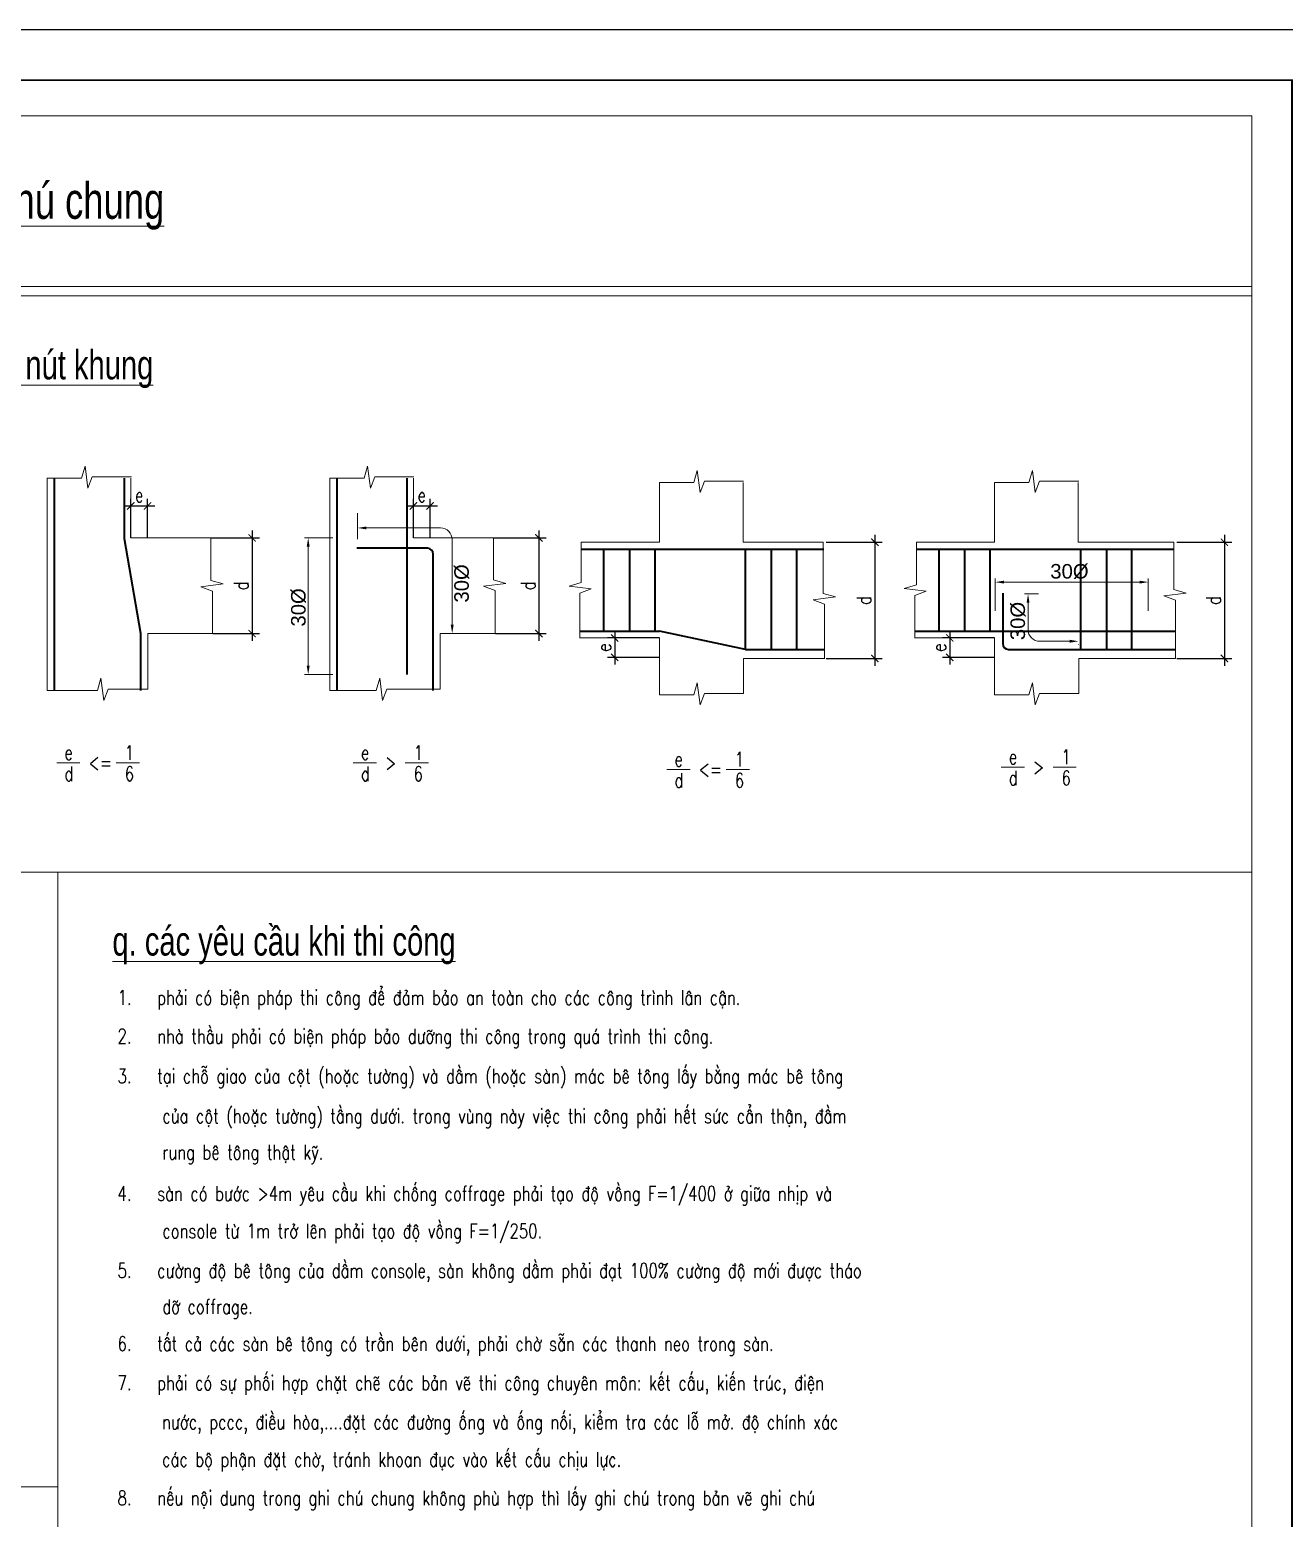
# Model space of a CAD drawing. Extents: x -1855204 to -1466800, y -1308584 to -996495.
# Drawn here: x -1622489 to -1605207, y -1038161 to -1017655 of the extents above; entities that cross this region are included whole.
import ezdxf
from ezdxf.enums import TextEntityAlignment as Align

# ---------------------------------------------------------------- set-up
doc = ezdxf.new("R2010")
doc.units = 0
doc.header["$LTSCALE"] = 150
doc.header["$PDMODE"] = 35
doc.layers.get('Defpoints').update_dxf_attribs({"lineweight": 18})
for name, color, linetype, lineweight in [('05.Text', 253, 'Continuous', 18), ('11.Khung bo', 32, 'Continuous', 50), ('12.Khung', 36, 'Continuous', 25), ('LS-DIM', 251, 'Continuous', 13), ('LS-TEXT', 60, 'Continuous', 20), ('LS-THAY', 7, 'Continuous', 20), ('LS-THEP', 3, 'Continuous', 35)]:
    doc.layers.add(name, color=color, linetype=linetype, lineweight=lineweight)
doc.layers.add('DIM', color=1, linetype='Continuous')
doc.styles.add('KCVN-LEADER', font='vnromadi.shx', dxfattribs={"width": 0.7, "height": 4})
doc.styles.add('TRAC', font='')
doc.styles.add('vnsimpli', font='vnsimli.shx', dxfattribs={"width": 0.75})
doc.styles.get('TRAC').set_extended_font_data('VNI-Helve')
doc.dimstyles.new('D100(200)', dxfattribs={"dimtxt": 200, "dimasz": 100, "dimexe": 100, "dimexo": 0, "dimgap": 50, "dimtad": 1, "dimdec": 0, "dimdsep": 46, "dimtxsty": 'vnsimpli', "dimblk": 'ARCHTICK', "dimcen": 1, "dimdle": 100, "dimclrd": 256, "dimclre": 256, "dimclrt": 60, "dimadec": 0, "dimazin": 0, "dimtfac": 1, "dimtdec": 0, "dimtmove": 0, "dimatfit": 3, "dimfxl": 1, "dimarcsym": 0})

# ---------------------------------------------------------------- blocks, each defined once
blk = doc.blocks.new('_ArchTick')
at = {"layer": 'DIM', "color": 0, "const_width": 0.15}
blk.add_lwpolyline([(-0.5, -0.5), (0.5, 0.5)], dxfattribs=at)
blk = doc.blocks.new('*D46')
at = {"layer": 'Defpoints', "color": 0, "transparency": 16777216}
for p in [(-1611518, -1024715), (-1611518, -1026316), (-1610847, -1026316)]:
    blk.add_point(p, dxfattribs=at)
at = {"layer": 'LS-DIM', "lineweight": -2, "transparency": 16777216}
for p, q in [((-1610847, -1024615), (-1610847, -1026416)), ((-1611518, -1024715), (-1610747, -1024715)), ((-1611518, -1026316), (-1610747, -1026316))]:
    blk.add_line(p, q, dxfattribs=at)
at = {"layer": 'LS-DIM', "lineweight": -2, "transparency": 16777216, "xscale": 100, "yscale": 100, "zscale": 100}
for p, rotation in [((-1610847, -1024715), 90), ((-1610847, -1026316), 270)]:
    blk.add_blockref('_ArchTick', p, dxfattribs=dict(at, rotation=rotation))
at = {"layer": 'LS-DIM', "color": 60, "transparency": 16777216, "insert": (-1610997, -1025515), "char_height": 200, "attachment_point": 5, "rotation": 90, "style": 'vnsimpli'}
blk.add_mtext('d', dxfattribs=at)
blk = doc.blocks.new('*D47')
at = {"layer": 'Defpoints', "color": 0, "transparency": 16777216}
for p in [(-1606687, -1024715), (-1606687, -1026316), (-1606031, -1026316)]:
    blk.add_point(p, dxfattribs=at)
at = {"layer": 'LS-DIM', "lineweight": -2, "transparency": 16777216}
for p, q in [((-1606031, -1024615), (-1606031, -1026416)), ((-1606687, -1024715), (-1605931, -1024715)), ((-1606687, -1026316), (-1605931, -1026316))]:
    blk.add_line(p, q, dxfattribs=at)
at = {"layer": 'LS-DIM', "lineweight": -2, "transparency": 16777216, "xscale": 100, "yscale": 100, "zscale": 100}
for p, rotation in [((-1606031, -1024715), 90), ((-1606031, -1026316), 270)]:
    blk.add_blockref('_ArchTick', p, dxfattribs=dict(at, rotation=rotation))
at = {"layer": 'LS-DIM', "color": 60, "transparency": 16777216, "insert": (-1606181, -1025515), "char_height": 200, "attachment_point": 5, "rotation": 90, "style": 'vnsimpli'}
blk.add_mtext('d', dxfattribs=at)
blk = doc.blocks.new('*D48')
at = {"layer": 'Defpoints', "color": 0, "transparency": 16777216}
for p in [(-1609197, -1026033), (-1609815, -1026301), (-1609197, -1026301)]:
    blk.add_point(p, dxfattribs=at)
at = {"layer": 'LS-DIM', "lineweight": -2, "transparency": 16777216}
for p, q in [((-1609197, -1026033), (-1609915, -1026033)), ((-1609815, -1025933), (-1609815, -1026401)), ((-1609197, -1026301), (-1609915, -1026301))]:
    blk.add_line(p, q, dxfattribs=at)
at = {"layer": 'LS-DIM', "lineweight": -2, "transparency": 16777216, "xscale": 100, "yscale": 100, "zscale": 100}
for p, rotation in [((-1609815, -1026033), 90), ((-1609815, -1026301), 270)]:
    blk.add_blockref('_ArchTick', p, dxfattribs=dict(at, rotation=rotation))
at = {"layer": 'LS-DIM', "color": 60, "transparency": 16777216, "insert": (-1609965, -1026167), "char_height": 200, "attachment_point": 5, "rotation": 90, "style": 'vnsimpli'}
blk.add_mtext('e', dxfattribs=at)
blk = doc.blocks.new('*D49')
at = {"layer": 'Defpoints', "color": 0, "transparency": 16777216}
for p in [(-1613813, -1026033), (-1614431, -1026301), (-1613813, -1026301)]:
    blk.add_point(p, dxfattribs=at)
at = {"layer": 'LS-DIM', "lineweight": -2, "transparency": 16777216}
for p, q in [((-1613813, -1026033), (-1614531, -1026033)), ((-1614431, -1025933), (-1614431, -1026401)), ((-1613813, -1026301), (-1614531, -1026301))]:
    blk.add_line(p, q, dxfattribs=at)
at = {"layer": 'LS-DIM', "lineweight": -2, "transparency": 16777216, "xscale": 100, "yscale": 100, "zscale": 100}
for p, rotation in [((-1614431, -1026033), 90), ((-1614431, -1026301), 270)]:
    blk.add_blockref('_ArchTick', p, dxfattribs=dict(at, rotation=rotation))
at = {"layer": 'LS-DIM', "color": 60, "transparency": 16777216, "insert": (-1614581, -1026167), "char_height": 200, "attachment_point": 5, "rotation": 90, "style": 'vnsimpli'}
blk.add_mtext('e', dxfattribs=at)
blk = doc.blocks.new('*D50')
at = {"layer": 'Defpoints', "color": 0, "transparency": 16777216}
for p in [(-1619992, -1024655), (-1619969, -1025973), (-1619426, -1025973)]:
    blk.add_point(p, dxfattribs=at)
at = {"layer": 'LS-DIM', "lineweight": -2, "transparency": 16777216}
for p, q in [((-1619992, -1024655), (-1619326, -1024655)), ((-1619426, -1024555), (-1619426, -1026073)), ((-1619969, -1025973), (-1619326, -1025973))]:
    blk.add_line(p, q, dxfattribs=at)
at = {"layer": 'LS-DIM', "lineweight": -2, "transparency": 16777216, "xscale": 100, "yscale": 100, "zscale": 100}
for p, rotation in [((-1619426, -1024655), 90), ((-1619426, -1025973), 270)]:
    blk.add_blockref('_ArchTick', p, dxfattribs=dict(at, rotation=rotation))
at = {"layer": 'LS-DIM', "color": 60, "transparency": 16777216, "insert": (-1619576, -1025314), "char_height": 200, "attachment_point": 5, "rotation": 90, "style": 'vnsimpli'}
blk.add_mtext('d', dxfattribs=at)
blk = doc.blocks.new('*D51')
at = {"layer": 'Defpoints', "color": 0, "transparency": 16777216}
for p in [(-1620867, -1024215), (-1621097, -1024655), (-1620867, -1024655)]:
    blk.add_point(p, dxfattribs=at)
at = {"layer": 'LS-DIM', "lineweight": -2, "transparency": 16777216}
for p, q in [((-1621197, -1024215), (-1620767, -1024215)), ((-1621097, -1024655), (-1621097, -1024115)), ((-1620867, -1024655), (-1620867, -1024115))]:
    blk.add_line(p, q, dxfattribs=at)
at = {"layer": 'LS-DIM', "lineweight": -2, "transparency": 16777216, "xscale": 100, "yscale": 100, "zscale": 100, "rotation": 180}
blk.add_blockref('_ArchTick', (-1621097, -1024215), dxfattribs=at)
at = {"layer": 'LS-DIM', "lineweight": -2, "transparency": 16777216, "xscale": 100, "yscale": 100, "zscale": 100}
blk.add_blockref('_ArchTick', (-1620867, -1024215), dxfattribs=at)
at = {"layer": 'LS-DIM', "color": 60, "transparency": 16777216, "insert": (-1620982, -1024065), "char_height": 200, "attachment_point": 5, "style": 'vnsimpli'}
blk.add_mtext('e', dxfattribs=at)
blk = doc.blocks.new('*D52')
at = {"layer": 'Defpoints', "color": 0, "transparency": 16777216}
for p in [(-1616974, -1024215), (-1617204, -1024655), (-1616974, -1024655)]:
    blk.add_point(p, dxfattribs=at)
at = {"layer": 'LS-DIM', "lineweight": -2, "transparency": 16777216}
for p, q in [((-1617304, -1024215), (-1616874, -1024215)), ((-1617204, -1024655), (-1617204, -1024115)), ((-1616974, -1024655), (-1616974, -1024115))]:
    blk.add_line(p, q, dxfattribs=at)
at = {"layer": 'LS-DIM', "lineweight": -2, "transparency": 16777216, "xscale": 100, "yscale": 100, "zscale": 100, "rotation": 180}
blk.add_blockref('_ArchTick', (-1617204, -1024215), dxfattribs=at)
at = {"layer": 'LS-DIM', "lineweight": -2, "transparency": 16777216, "xscale": 100, "yscale": 100, "zscale": 100}
blk.add_blockref('_ArchTick', (-1616974, -1024215), dxfattribs=at)
at = {"layer": 'LS-DIM', "color": 60, "transparency": 16777216, "insert": (-1617089, -1024065), "char_height": 200, "attachment_point": 5, "style": 'vnsimpli'}
blk.add_mtext('e', dxfattribs=at)
blk = doc.blocks.new('*D53')
at = {"layer": 'Defpoints', "color": 0, "transparency": 16777216}
for p in [(-1616098, -1024655), (-1616075, -1025973), (-1615474, -1025973)]:
    blk.add_point(p, dxfattribs=at)
at = {"layer": 'LS-DIM', "lineweight": -2, "transparency": 16777216}
for p, q in [((-1616098, -1024655), (-1615374, -1024655)), ((-1615474, -1024555), (-1615474, -1026073)), ((-1616075, -1025973), (-1615374, -1025973))]:
    blk.add_line(p, q, dxfattribs=at)
at = {"layer": 'LS-DIM', "lineweight": -2, "transparency": 16777216, "xscale": 100, "yscale": 100, "zscale": 100}
for p, rotation in [((-1615474, -1024655), 90), ((-1615474, -1025973), 270)]:
    blk.add_blockref('_ArchTick', p, dxfattribs=dict(at, rotation=rotation))
at = {"layer": 'LS-DIM', "color": 60, "transparency": 16777216, "insert": (-1615624, -1025314), "char_height": 200, "attachment_point": 5, "rotation": 90, "style": 'vnsimpli'}
blk.add_mtext('d', dxfattribs=at)
blk = doc.blocks.new('100')
at = {"layer": '11.Khung bo', "const_width": 26.7}
blk.add_lwpolyline([(1860913, -945240), (1860913, -916940), (1896063, -916940), (1896063, -945240)], close=True, dxfattribs=at)
at = {"layer": '12.Khung', "color": 1}
blk.add_lwpolyline([(1901579, -945940), (1901579, -916240), (1859580, -916240), (1859580, -945940)], close=True, dxfattribs=at)

msp = doc.modelspace()

# ---------------------------------------------------------------- linework, layer by layer
at = {"layer": 'LS-DIM'}
for p, q in [((-1617972.7, -1024672), (-1617972.7, -1024312.8)), ((-1618313.7, -1024654.7), (-1618703.7, -1024654.7)), ((-1617851.9, -1024517.7), (-1616830.7, -1024517.7)), ((-1616669.6, -1025850.2), (-1616669.6, -1024678.8)), ((-1618653.4, -1024775.5), (-1618653.4, -1026415.4)), ((-1609188.1, -1025659.2), (-1609188.1, -1025214)), ((-1609067.2, -1025264.4), (-1607200.9, -1025264.4)), ((-1607080.1, -1025659.2), (-1607080.1, -1025214)), ((-1608593.3, -1025427.9), (-1608786.6, -1025427.9)), ((-1608736.3, -1025548.7), (-1608736.3, -1025918)), ((-1616812.5, -1025973.1), (-1616619.2, -1025973.1)), ((-1608162.9, -1026079.1), (-1608575.2, -1026079.1)), ((-1618313.7, -1026536.2), (-1618703.7, -1026536.2))]:
    msp.add_line(p, q, dxfattribs=at)
for points in [[(-1622247.3, -1023833.5), (-1621777, -1023833.5), (-1621727.8, -1023666.3), (-1621688.4, -1023971.2), (-1621629.3, -1023813.9), (-1621089, -1023813.9)], [(-1618354.4, -1023833.5), (-1617884.1, -1023833.5), (-1617834.8, -1023666.3), (-1617795.5, -1023971.2), (-1617736.4, -1023813.9), (-1617196.1, -1023813.9)], [(-1613813.2, -1023893.5), (-1613342.9, -1023893.5), (-1613293.6, -1023726.3), (-1613254.2, -1024031.2), (-1613195.2, -1023873.9), (-1612654.9, -1023873.9)], [(-1609196.7, -1023893.5), (-1608726.4, -1023893.5), (-1608677.1, -1023726.3), (-1608637.7, -1024031.2), (-1608578.7, -1023873.9), (-1608038.4, -1023873.9)], [(-1619992.4, -1024654.7), (-1619992.4, -1025240.8), (-1619825.2, -1025290), (-1620130.1, -1025329.4), (-1619972.7, -1025388.5), (-1619972.7, -1025973.1)], [(-1616098.5, -1024654.7), (-1616098.5, -1025233.1), (-1615931.2, -1025282.3), (-1616236.2, -1025321.7), (-1616078.8, -1025380.8), (-1616078.8, -1025973.1)], [(-1614892, -1024714.7), (-1614892, -1025269.7), (-1615059.2, -1025319), (-1614754.2, -1025358.3), (-1614911.6, -1025417.4), (-1614911.6, -1026033.1)], [(-1611558.3, -1024714.7), (-1611558.3, -1025419.2), (-1611391, -1025468.5), (-1611696, -1025507.8), (-1611538.6, -1025566.9), (-1611538.6, -1026316.1)], [(-1610275.5, -1024714.7), (-1610275.5, -1025301.4), (-1610442.7, -1025350.6), (-1610137.8, -1025390), (-1610295.2, -1025449.1), (-1610295.2, -1026033.1)], [(-1606726.7, -1024714.7), (-1606726.7, -1025366.4), (-1606559.5, -1025415.6), (-1606864.4, -1025455), (-1606707, -1025514.1), (-1606707, -1026316.1)], [(-1622247.3, -1026756.9), (-1621557.8, -1026756.9), (-1621508.6, -1026589.6), (-1621469.2, -1026894.6), (-1621410.1, -1026737.2), (-1620863.1, -1026737.2)], [(-1618354.4, -1026756.9), (-1617716.4, -1026756.9), (-1617667.2, -1026589.6), (-1617627.8, -1026894.6), (-1617568.7, -1026737.2), (-1616834.2, -1026737.2)], [(-1613813.2, -1026816.9), (-1613342.9, -1026816.9), (-1613293.6, -1026649.6), (-1613254.2, -1026954.6), (-1613195.2, -1026797.2), (-1612654.9, -1026797.2)], [(-1609196.7, -1026816.9), (-1608726.4, -1026816.9), (-1608677.1, -1026649.6), (-1608637.7, -1026954.6), (-1608578.7, -1026797.2), (-1608038.4, -1026797.2)]]:
    msp.add_lwpolyline(points, dxfattribs=at)
for centre, start, end in [((-1616830.7, -1024678.8), 0, 90), ((-1608575.2, -1025918), 180, 270)]:
    msp.add_arc(centre, 161.1, start, end, dxfattribs=at)
for points in [[(-1618673.5, -1024775.5), (-1618633.2, -1024775.5), (-1618653.4, -1024654.7)], [(-1617851.9, -1024497.6), (-1617851.9, -1024537.8), (-1617972.7, -1024517.7)], [(-1609067.2, -1025244.3), (-1609067.2, -1025284.5), (-1609188.1, -1025264.4)], [(-1607200.9, -1025244.3), (-1607200.9, -1025284.5), (-1607080.1, -1025264.4)], [(-1608756.4, -1025548.7), (-1608716.1, -1025548.7), (-1608736.3, -1025427.9)], [(-1616649.4, -1025850.2), (-1616689.7, -1025850.2), (-1616669.6, -1025973.1)], [(-1608162.9, -1026099.2), (-1608162.9, -1026059), (-1608042.1, -1026079.1)], [(-1618673.5, -1026415.4), (-1618633.2, -1026415.4), (-1618653.4, -1026536.2)]]:
    msp.add_solid(points, dxfattribs=at)
at = {"layer": 'LS-TEXT'}
for p, q in [((-1622118, -1027754.2), (-1621797.8, -1027754.2)), ((-1621297.8, -1027754.2), (-1620977.7, -1027754.2)), ((-1618033.3, -1027754.2), (-1617713.1, -1027754.2)), ((-1617318.4, -1027754.2), (-1616998.2, -1027754.2)), ((-1613713.5, -1027845.9), (-1613393.3, -1027845.9)), ((-1612893.3, -1027845.9), (-1612573.1, -1027845.9)), ((-1609107.5, -1027812.5), (-1608787.3, -1027812.5)), ((-1608392.6, -1027812.5), (-1608072.4, -1027812.5))]:
    msp.add_line(p, q, dxfattribs=at)
at = {"layer": 'LS-THAY'}
for p, q in [((-1638545.3, -1021191.2), (-1605655.8, -1021191.2)), ((-1638545.3, -1021321.3), (-1605655.8, -1021321.3)), ((-1622247.3, -1026756.9), (-1622247.3, -1023833.5)), ((-1621096.9, -1024654.7), (-1621096.9, -1023831.4)), ((-1618354.4, -1026756.9), (-1618354.4, -1023833.5)), ((-1617204, -1024654.7), (-1617204, -1023831.4)), ((-1613813.2, -1024714.7), (-1613813.2, -1023893.5)), ((-1612662.8, -1024714.7), (-1612662.8, -1023891.4)), ((-1609196.7, -1024714.7), (-1609196.7, -1023893.5)), ((-1608046.3, -1024714.7), (-1608046.3, -1023891.4)), ((-1621096.9, -1024654.7), (-1619992.4, -1024654.7)), ((-1617204, -1024654.7), (-1616098.5, -1024654.7)), ((-1613813.2, -1024714.7), (-1614892, -1024714.7)), ((-1612662.8, -1024714.7), (-1611558.3, -1024714.7)), ((-1609196.7, -1024714.7), (-1610275.5, -1024714.7)), ((-1608046.3, -1024714.7), (-1606726.7, -1024714.7)), ((-1620863.1, -1025973.1), (-1619968.8, -1025973.1)), ((-1620863.1, -1026737.2), (-1620863.1, -1025973.1)), ((-1616834.2, -1025973.1), (-1616074.9, -1025973.1)), ((-1616834.2, -1026737.2), (-1616834.2, -1025973.1)), ((-1613813.2, -1026033.1), (-1614915.6, -1026033.1)), ((-1613813.2, -1026816.9), (-1613813.2, -1026033.1)), ((-1609196.7, -1026033.1), (-1610299.1, -1026033.1)), ((-1609196.7, -1026816.9), (-1609196.7, -1026033.1)), ((-1612654.9, -1026316.1), (-1611534.7, -1026316.1)), ((-1612654.9, -1026797.2), (-1612654.9, -1026316.1)), ((-1608042.1, -1026125.1), (-1608042.1, -1026129.4)), ((-1608038.4, -1026316.1), (-1606707, -1026316.1)), ((-1608038.4, -1026797.2), (-1608038.4, -1026316.1)), ((-1638545.3, -1029259.5), (-1605655.8, -1029259.5)), ((-1622100.6, -1029259.5), (-1622100.6, -1046205.7)), ((-1638545.3, -1037730), (-1622100.6, -1037730))]:
    msp.add_line(p, q, dxfattribs=at)
msp.add_lwpolyline([(-1638545.3, -1018838.5), (-1605655.8, -1018838.5), (-1605655.8, -1046205.7), (-1638545.3, -1046205.7)], close=True, dxfattribs=at)
at = {"layer": 'LS-THEP'}
for p, q in [((-1622146.8, -1026756.9), (-1622146.8, -1023833.5)), ((-1621184.9, -1024668.9), (-1621184.9, -1023833.5)), ((-1618253.9, -1026756.9), (-1618253.9, -1023833.5)), ((-1617292, -1026536.2), (-1617292, -1023833.5)), ((-1620959, -1025972.5), (-1621184.9, -1024668.9)), ((-1617010.6, -1024798.4), (-1617983.1, -1024798.4)), ((-1616930, -1026756.9), (-1616930, -1024878.9)), ((-1611551.9, -1024815.2), (-1614892, -1024815.2)), ((-1614579.6, -1025939.6), (-1614579.6, -1024815.2)), ((-1614221.7, -1025939.6), (-1614221.7, -1024815.2)), ((-1613874.6, -1025939.6), (-1613874.6, -1024815.2)), ((-1612627.3, -1026191.1), (-1612627.3, -1024815.2)), ((-1612269.4, -1026191.1), (-1612269.4, -1024815.2)), ((-1611922.4, -1026191.1), (-1611922.4, -1024815.2)), ((-1606726.7, -1024815.2), (-1610275.5, -1024815.2)), ((-1609963.1, -1025939.6), (-1609963.1, -1024815.2)), ((-1609605.2, -1025939.6), (-1609605.2, -1024815.2)), ((-1609258.1, -1025939.6), (-1609258.1, -1024815.2)), ((-1608010.9, -1026191.1), (-1608010.9, -1024815.2)), ((-1607652.9, -1026191.1), (-1607652.9, -1024815.2)), ((-1607305.9, -1026191.1), (-1607305.9, -1024815.2)), ((-1609085.7, -1025417.9), (-1609085.7, -1026110.6)), ((-1620959, -1026756.9), (-1620959, -1025972.5)), ((-1614911.6, -1025939.6), (-1613812.4, -1025939.6)), ((-1612627.3, -1026191.1), (-1613812.4, -1025939.6)), ((-1610295.2, -1025939.6), (-1606707, -1025939.6)), ((-1612627.3, -1026191.1), (-1611538.6, -1026191.1)), ((-1609005.1, -1026191.1), (-1606707, -1026191.1))]:
    msp.add_line(p, q, dxfattribs=at)
for centre, start, end in [((-1617010.6, -1024878.9), 0, 90), ((-1609005.1, -1026110.6), 180, 270)]:
    msp.add_arc(centre, 80.5, start, end, dxfattribs=at)

# ---------------------------------------------------------------- block references
at = {"layer": '05.Text', "xscale": 0.991454545641318, "yscale": 0.991454545641318, "zscale": 0.9914545456793755}
msp.add_blockref('100', (-3484959.3, -109244.3), dxfattribs=at)

# ---------------------------------------------------------------- texts
at = {"layer": 'LS-TEXT', "style": 'KCVN-LEADER', "width": 0.75}
msp.add_text('%%Ughi chó chung', height=500, dxfattribs=at).set_placement((-1622197.5, -1020258.8), align=Align.CENTER)
at = {"layer": 'LS-TEXT', "color": 60, "style": 'KCVN-LEADER', "width": 0.75}
for s, p in [('%%Um. chi tiÕt cÊu t¹o nót khung', (-1625804.5, -1022270.7)), ('%%Uq. c¸c yªu cÇu khi thi c«ng', (-1621350, -1030209))]:
    msp.add_text(s, height=400, dxfattribs=at).set_placement(p, align=Align.MIDDLE_LEFT)
at = {"layer": 'LS-TEXT', "style": 'vnsimpli', "width": 0.75}
for s, p in [('1', (-1621180.5, -1027712.8)), ('1', (-1617201.1, -1027712.8)), ('e', (-1622012, -1027712.8)), ('<=', (-1621677.9, -1027851.2)), ('e', (-1617927.3, -1027712.8)), ('>', (-1617593.2, -1027851.2)), ('e', (-1613607.5, -1027804.4)), ('1', (-1612776, -1027804.4)), ('e', (-1609001.5, -1027771.1)), ('>', (-1608667.4, -1027909.4)), ('1', (-1608275.3, -1027771.1)), ('d', (-1622012, -1028004.2)), ('6', (-1621180.5, -1028004.2)), ('d', (-1617927.3, -1028004.2)), ('6', (-1617201.1, -1028004.2)), ('d', (-1613607.5, -1028095.8)), ('<=', (-1613273.4, -1027942.8)), ('6', (-1612776, -1028095.8)), ('d', (-1609001.5, -1028062.5)), ('6', (-1608275.3, -1028062.5)), ('1.   ph¶i cã biÖn ph¸p thi c«ng ®Ó ®¶m b¶o an toµn cho c¸c c«ng tr×nh l©n cËn.', (-1621279.2, -1031087.6)), ('2.   nhµ thÇu ph¶i cã biÖn ph¸p b¶o d\xadìng thi c«ng trong qu¸ tr×nh thi c«ng.', (-1621279.2, -1031619)), ('3.   t¹i chç giao cña cét (hoÆc t\xadêng) vµ dÇm (hoÆc sµn) m¸c bª t«ng lÊy b»ng m¸c bª t«ng', (-1621279.2, -1032169.2)), ('cña cét (hoÆc t\xadêng) tÇng d\xadíi. trong vïng nµy viÖc thi c«ng ph¶i hÕt søc cÈn thËn, ®Çm', (-1620662.9, -1032719.6)), ('rung bª t«ng thËt kü.', (-1620662.9, -1033218.1)), ('4.   sµn cã b\xadíc >4m yªu cÇu khi chèng coffrage ph¶i t¹o ®é vång F=1/400 ë gi÷a nhÞp vµ', (-1621279.2, -1033787.2)), ('console tõ 1m trë lªn ph¶i t¹o ®é vång F=1/250.', (-1620663.2, -1034303.9)), ('5.   c\xadêng ®é bª t«ng cña dÇm console, sµn kh«ng dÇm ph¶i ®¹t 100%%% c\xadêng ®é míi ®\xadîc th¸o', (-1621279.2, -1034847.8)), ('dì coffrage.', (-1620663.2, -1035346.3)), ('6.   tÊt c¶ c¸c sµn bª t«ng cã trÇn bªn d\xadíi, ph¶i chê s½n c¸c thanh neo trong sµn.', (-1621279.2, -1035856.7)), ('7.   ph¶i cã sù phèi hîp chÆt chÏ c¸c b¶n vÏ thi c«ng chuyªn m«n: kÕt cÊu, kiÕn tróc, ®iÖn', (-1621279.2, -1036395)), ('n\xadíc, pccc, ®iÒu hßa,....®Æt c¸c ®\xadêng èng vµ èng nèi, kiÓm tra c¸c lç më. ®é chÝnh x¸c ', (-1620665.5, -1036935.5)), ('c¸c bé phËn ®Æt chê, tr¸nh khoan ®ôc vµo kÕt cÊu chÞu lùc.', (-1620665.5, -1037450.4)), ('8.   nÕu néi dung trong ghi chó chung kh«ng phï hîp th× lÊy ghi chó trong b¶n vÏ ghi chó', (-1621279.2, -1037981.2))]:
    msp.add_text(s, height=200, dxfattribs=at).set_placement(p)
at = {"layer": 'LS-TEXT', "char_height": 200, "attachment_point": 5, "rotation": 90, "style": 'TRAC'}
for insert in [(-1616537.1, -1025281.7), (-1618785.8, -1025612.6), (-1608875, -1025800)]:
    msp.add_mtext('30Þ', dxfattribs=dict(at, insert=insert))
at = {"layer": 'LS-TEXT', "insert": (-1608166.3, -1025118.7), "char_height": 200, "attachment_point": 5, "style": 'TRAC'}
msp.add_mtext('30Þ', dxfattribs=at)

# ---------------------------------------------------------------- dimensions: what is measured, and where the dimension line sits
at = {"layer": 'LS-DIM'}
for base, p1, p2, picture, middle in [((-1620866.6, -1024215.2), (-1621096.9, -1024654.7), (-1620866.6, -1024654.7), '*D51', (-1620981.8, -1024215.2)), ((-1616973.7, -1024215.2), (-1617204, -1024654.7), (-1616973.7, -1024654.7), '*D52', (-1617088.9, -1024215.2))]:
    dim = msp.add_linear_dim(base=base, p1=p1, p2=p2, text='e', dimstyle='D100(200)', dxfattribs=at)
    dim.commit()
    dim.dimension.update_dxf_attribs({"geometry": picture, "text_midpoint": middle, "dimtype": 160})
for base, p1, p2, text, picture, middle in [((-1619425.9, -1025973.1), (-1619992.4, -1024654.7), (-1619968.8, -1025973.1), 'd', '*D50', (-1619575.9, -1025313.9)), ((-1615474.5, -1025973.1), (-1616098.5, -1024654.7), (-1616074.9, -1025973.1), 'd', '*D53', (-1615624.5, -1025313.9)), ((-1610846.9, -1026316.1), (-1611518.2, -1024714.7), (-1611518.2, -1026316.1), 'd', '*D46', (-1610996.9, -1025515.4)), ((-1606031.4, -1026316.1), (-1606686.6, -1024714.7), (-1606686.6, -1026316.1), 'd', '*D47', (-1606181.4, -1025515.4)), ((-1614431.2, -1026301.1), (-1613813.2, -1026033.1), (-1613813.2, -1026301.1), 'e', '*D49', (-1614581.2, -1026167.1)), ((-1609814.7, -1026301.1), (-1609196.7, -1026033.1), (-1609196.7, -1026301.1), 'e', '*D48', (-1609964.7, -1026167.1))]:
    dim = msp.add_linear_dim(base=base, p1=p1, p2=p2, angle=90, text=text, dimstyle='D100(200)', dxfattribs=at)
    dim.commit()
    dim.dimension.update_dxf_attribs({"geometry": picture, "text_midpoint": middle})

doc.saveas('drawing.dxf')
